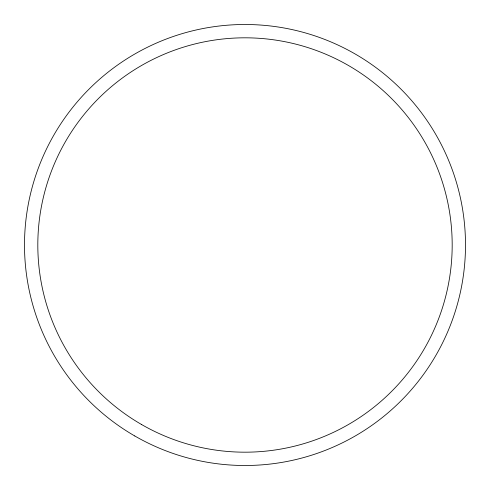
<?xml version="1.0" encoding="UTF-8"?>
<svg xmlns="http://www.w3.org/2000/svg" width="490" height="490" viewBox="0 0 490 490"><rect width="100%" height="100%" fill="white"/><g stroke="black" fill="none" stroke-linecap="round" stroke-linejoin="round"><path stroke-width="0.73" d="M134.75 435.959A220.5 220.5 0 0 0 465.5 245A220.5 220.5 0 0 0 134.75 54.041A220.5 220.5 0 0 0 134.75 435.959M141.408 424.426A207.184 207.184 0 0 0 452.184 245A207.184 207.184 0 0 0 141.408 65.574A207.184 207.184 0 0 0 141.408 424.426"/></g></svg>
